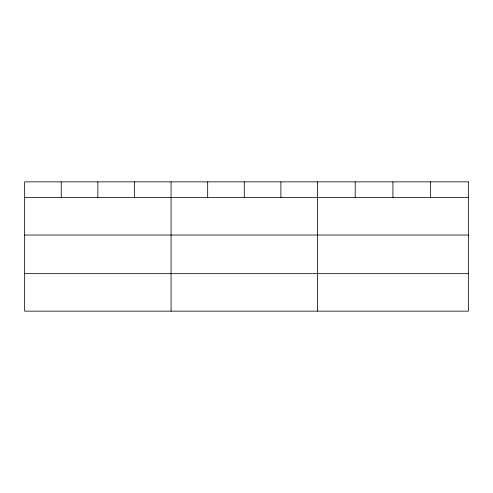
<?xml version="1.0" encoding="UTF-8"?>
<svg xmlns="http://www.w3.org/2000/svg" width="493" height="493" viewBox="0 0 493 493"><rect width="100%" height="100%" fill="white"/><g stroke="black" fill="none" stroke-linecap="round" stroke-linejoin="round"><path stroke-width="0.74" d="M24.65 197.551L468.35 197.551M24.65 235.038L468.35 235.038M24.65 273.658L468.35 273.658M430.635 181.855L430.635 197.551M392.921 181.855L392.921 197.551M355.206 181.855L355.206 197.551M317.492 181.855L317.492 311.145M280.887 181.855L280.887 197.551M244.281 181.855L244.281 197.551M207.676 181.855L207.676 197.551M171.071 181.855L171.071 311.145M134.466 181.855L134.466 197.551M97.861 181.855L97.861 197.551M61.255 181.855L61.255 197.551M468.35 181.855L24.65 181.855L24.65 311.145L468.35 311.145L468.35 181.855"/></g></svg>
